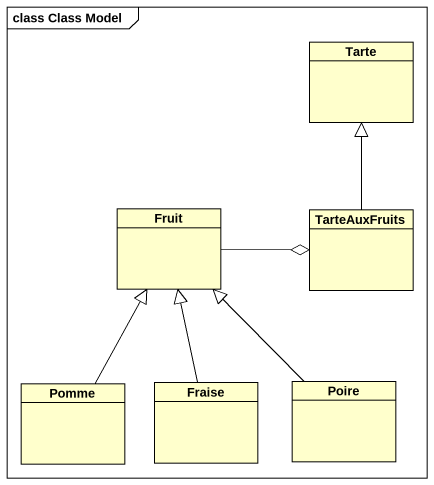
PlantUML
@startuml
mainframe class Class Model
hide circle
hide empty members
class Tarte
class Fruit
class TarteAuxFruits
class Pomme
class Fraise
class Poire
Fruit -right-o TarteAuxFruits
TarteAuxFruits -up-|> Tarte
Pomme -up-|> Fruit
Fraise -up-|> Fruit
Poire -up-|> Fruit
@enduml
